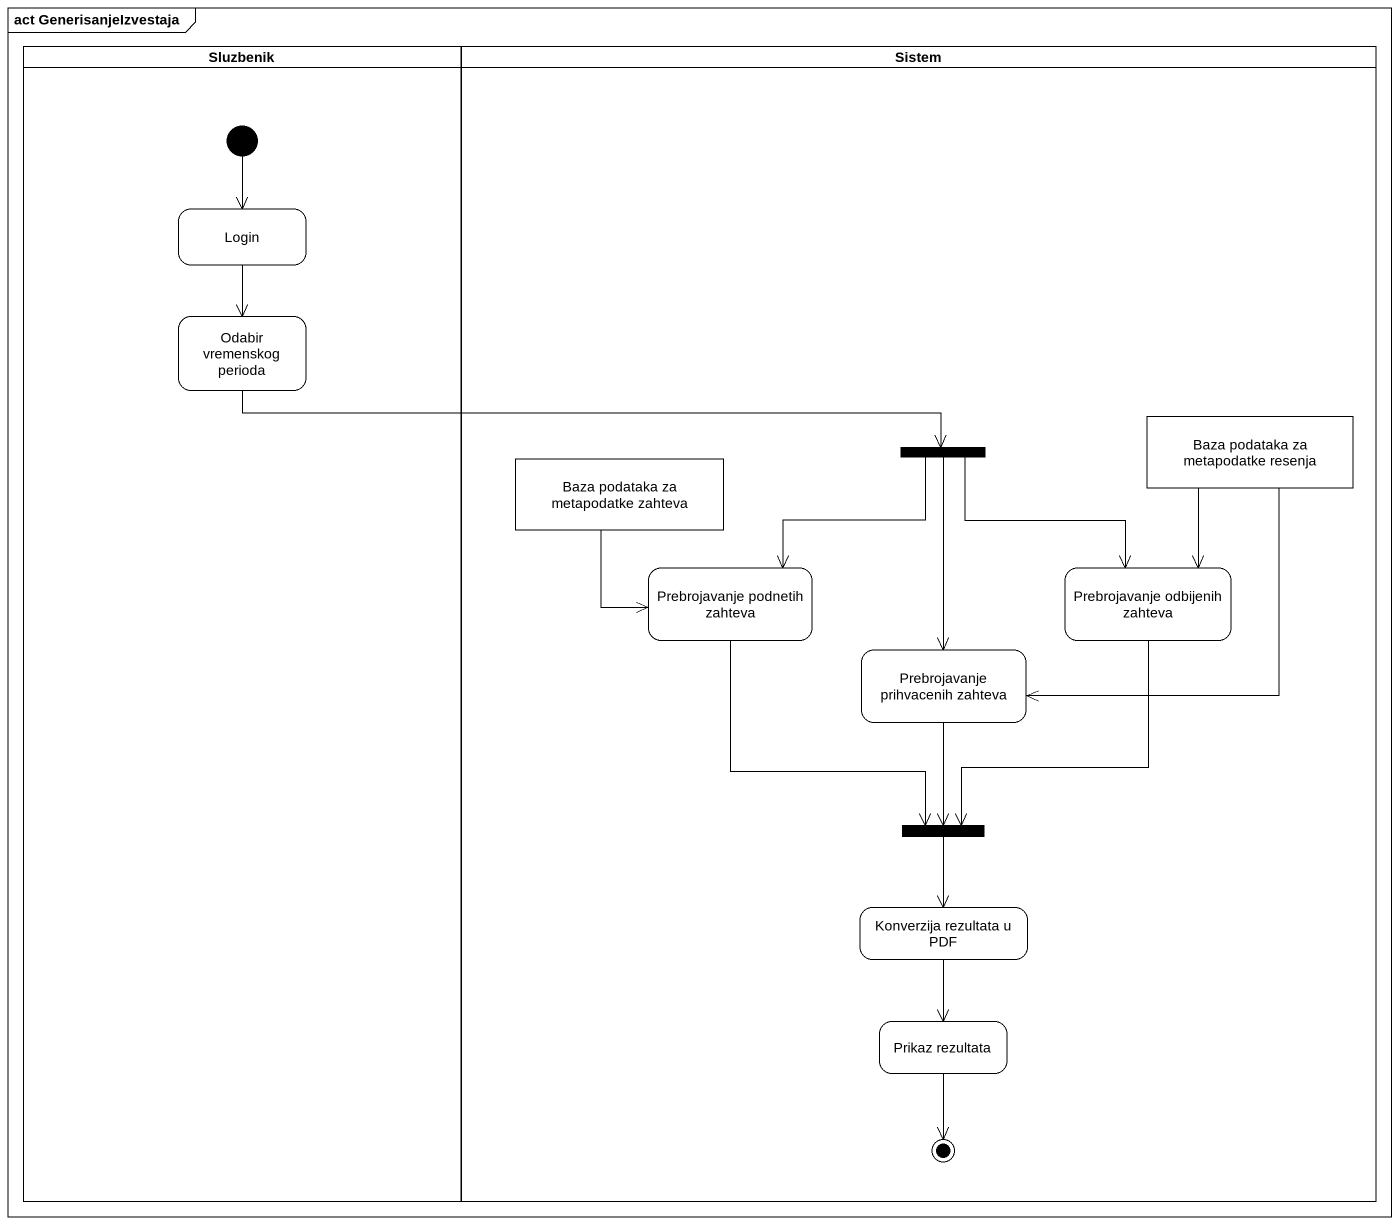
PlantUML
@startuml
mainframe act GenerisanjeIzvestaja
hide empty description
state Sluzbenik <<partition>> {
  state Login
  state "Odabir vremenskog perioda" as Odabir_vremenskog_perioda
  [*] --> Login
}
state Sistem <<partition>> {
  state fork1 <<fork>>
  state "Baza podataka za metapodatke resenja" as Baza_podataka_za <<object>>
  state "Baza podataka za metapodatke zahteva" as Baza_podataka_za_2 <<object>>
  state "Prebrojavanje podnetih zahteva" as Prebrojavanje_podnetih
  state "Prebrojavanje odbijenih zahteva" as Prebrojavanje_odbijenih
  state "Prebrojavanje prihvacenih zahteva" as Prebrojavanje_prihvacenih
  state fork2 <<join>>
  state "Konverzija rezultata u PDF" as Konverzija_rezultata_u_PDF
  state "Prikaz rezultata" as Prikaz_rezultata
  Prikaz_rezultata --> [*]
}
Login --> Odabir_vremenskog_perioda
Odabir_vremenskog_perioda -right-> fork1
fork1 --> Prebrojavanje_podnetih
fork1 --> Prebrojavanje_odbijenih
fork1 --> Prebrojavanje_prihvacenih
Baza_podataka_za --> Prebrojavanje_odbijenih
Baza_podataka_za --> Prebrojavanje_prihvacenih
Baza_podataka_za_2 --> Prebrojavanje_podnetih
Prebrojavanje_podnetih --> fork2
Prebrojavanje_odbijenih --> fork2
Prebrojavanje_prihvacenih --> fork2
fork2 --> Konverzija_rezultata_u_PDF
Konverzija_rezultata_u_PDF --> Prikaz_rezultata
@enduml
